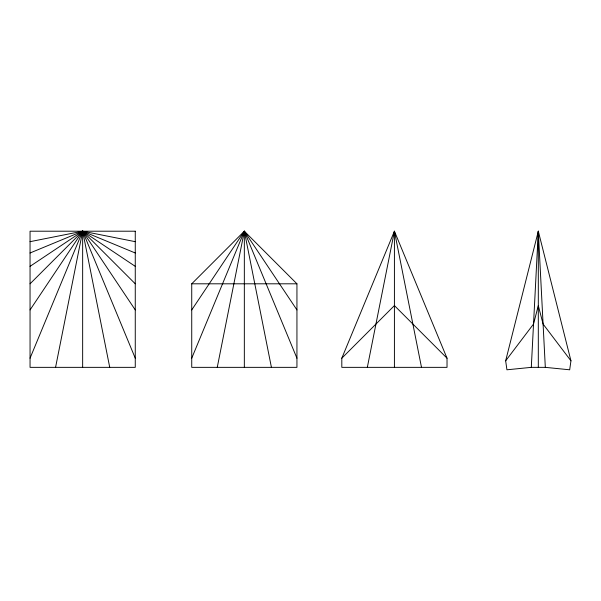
<?xml version="1.0" encoding="UTF-8"?>
<svg xmlns="http://www.w3.org/2000/svg" width="601" height="601" viewBox="0 0 601 601"><rect width="100%" height="100%" fill="white"/><g stroke="black" fill="none" stroke-linecap="round" stroke-linejoin="round"><path stroke-width="0.9" d="M531.299 367.354L538.308 231.205L570.95 360.818L569.68 369.795L545.317 367.354L531.299 367.354L506.928 369.795L505.659 360.818L538.308 231.205L545.317 367.354M55.57 367.354L82.653 231.205L135.263 241.67M217.254 367.354L244.337 231.205L296.939 283.807L296.939 367.354L191.734 367.354L191.734 283.807L244.337 231.205L296.939 309.928M367.331 367.354L394.414 231.205L447.024 358.204L447.024 367.354L341.811 367.354L341.811 358.204L394.414 231.205L421.496 367.354M30.05 358.204L82.653 231.205L135.263 252.991M191.734 358.204L244.337 231.205L296.939 358.204M30.05 309.928L82.653 231.205L135.263 266.348M191.734 309.928L244.337 231.205L271.419 367.354M505.659 360.818L533.523 324.067L538.308 305.593L543.086 324.067L570.95 360.818M30.05 283.807L82.653 231.205L135.263 283.807M341.811 358.204L394.414 305.593L447.024 358.204M30.05 266.348L82.653 231.205L135.263 309.928M30.05 252.991L82.653 231.205L135.263 358.204M30.05 241.67L82.653 231.205L109.735 367.354M191.734 283.807L296.939 283.807M538.308 231.205L538.308 367.354M394.414 231.205L394.414 367.354M244.337 231.205L244.337 367.354M82.653 231.205L82.653 367.354M135.263 231.205L30.05 231.205L30.05 367.354L135.263 367.354L135.263 231.205"/></g></svg>
